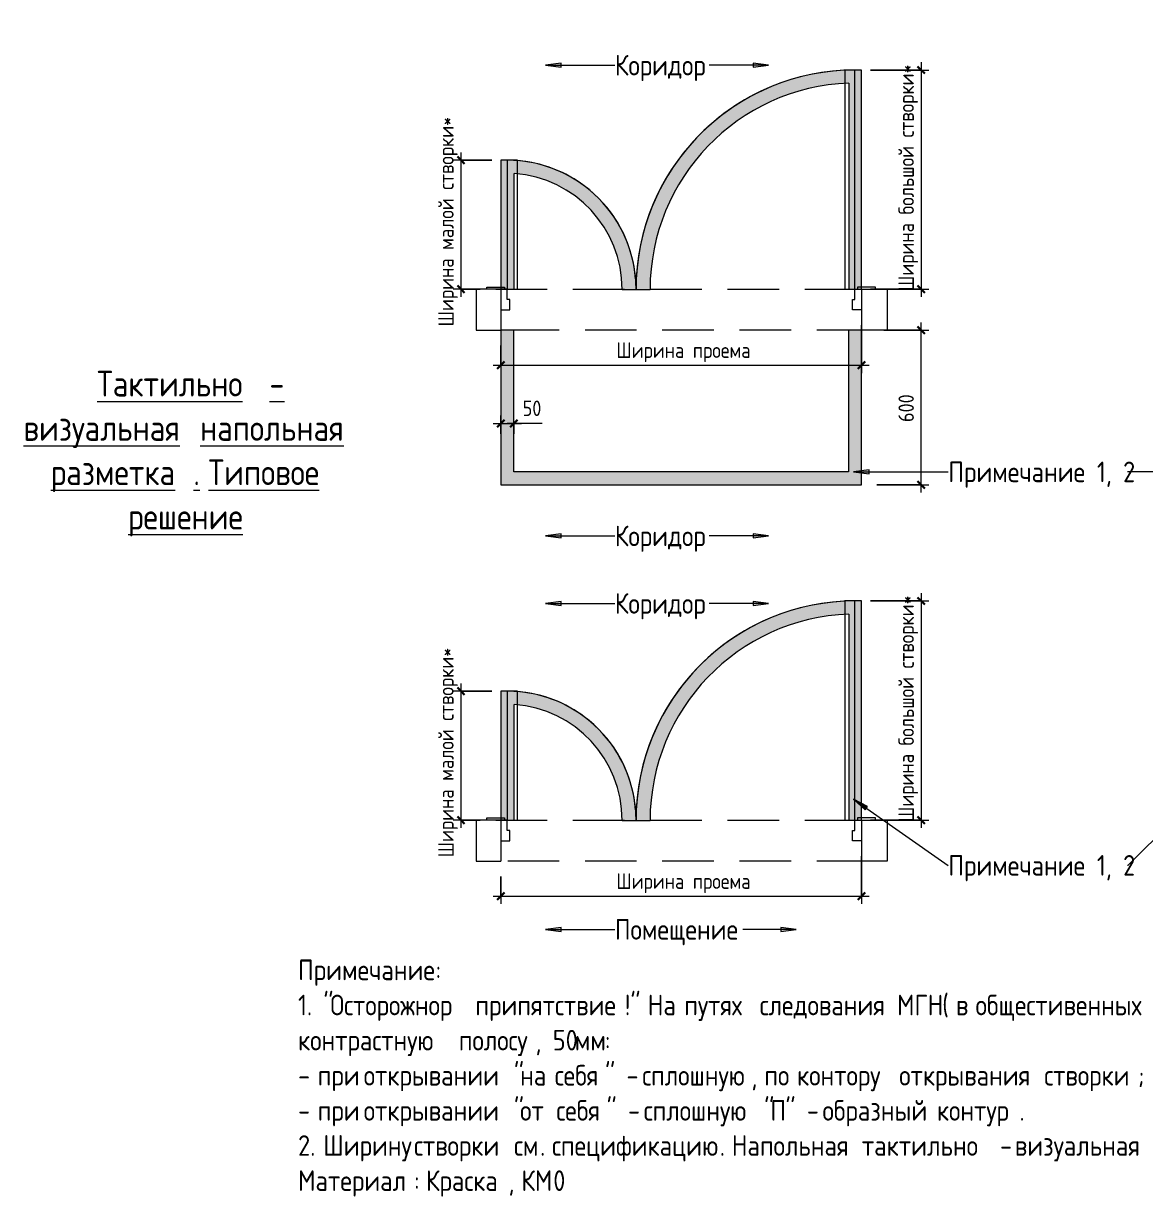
# Model space of a CAD drawing. Header units: millimetres. Extents: x -3238 to 193830, y -8553 to 29000.
# Drawn here: x 186739 to 191095, y 1056 to 5607 of the extents above; entities that cross this region are included whole.
import ezdxf

# ---------------------------------------------------------------- set-up
doc = ezdxf.new("R2010")
doc.units = ezdxf.units.MM
doc.linetypes.add('ADSK_Штрих_ш2 п1', pattern=[300, 200, -100])
for name, color, linetype, lineweight in [('A-ANNO-DIMS', 7, 'Continuous', 9), ('A-ANNO-DIMS-20', 7, 'Continuous', 9), ('A-DETL', 7, 'Continuous', 9), ('A-DETL-1', 7, 'ADSK_Штрих_ш2 п1', 9), ('G-ANNO-TEXT', 7, 'Continuous', 9)]:
    doc.layers.add(name, color=color, linetype=linetype, lineweight=lineweight)
doc.layers.add('A-DETL-GENF-9', color=7, linetype='Continuous', lineweight=9, true_color=0xf2dc97)
doc.styles.add('GOST Common_7', font='GOST_Common.ttf', dxfattribs={"width": 0.9, "height": 60})
doc.styles.add('GOST Common_8', font='GOST_Common.ttf', dxfattribs={"width": 0.9, "height": 80})
doc.styles.add('GOST Common_9', font='GOST_Common.ttf', dxfattribs={"width": 0.9, "height": 100})
doc.dimstyles.new('ADSK_Основной_3_0_окр_', dxfattribs={"dimscale": 304.8, "dimtxt": 60.3429, "dimasz": 0.092782, "dimexe": 0.098425, "dimexo": 0.19685, "dimgap": 0.032808, "dimtad": 1, "dimdec": 0, "dimrnd": 10, "dimdsep": 46, "dimtxsty": 'GOST Common_7', "dimblk1": 'OBLIQUE', "dimblk2": 'OBLIQUE', "dimsah": 1, "dimcen": 0.09, "dimdle": 0.098425, "dimazin": 0, "dimtfac": 1, "dimtdec": 4, "dimtix": 1, "dimtmove": 0, "dimatfit": 3, "dimfxl": 1, "dimtvp": 1, "dimtolj": 1, "dimtzin": 0, "dimlwd": 9, "dimlwe": 9, "dimarcsym": 2})
doc.dimstyles.new('ADSK_Основной_3_0_окр__1', dxfattribs={"dimscale": 304.8, "dimtxt": 60.3429, "dimasz": 0.092782, "dimexe": 0.098425, "dimexo": 0.19685, "dimgap": 0.032808, "dimtad": 1, "dimdec": 0, "dimrnd": 10, "dimdsep": 46, "dimtxsty": 'GOST Common_7', "dimblk1": 'OBLIQUE', "dimblk2": 'OBLIQUE', "dimsah": 1, "dimcen": 0.09, "dimdle": 0.098425, "dimazin": 0, "dimtfac": 1, "dimtdec": 4, "dimtix": 1, "dimtmove": 1, "dimatfit": 3, "dimfxl": 1, "dimtvp": 1, "dimtolj": 1, "dimtzin": 0, "dimlwd": 9, "dimlwe": 9, "dimarcsym": 2})

# ---------------------------------------------------------------- blocks, each defined once
blk = doc.blocks.new('DIMBLOCK62-_Тактильно визуальная напольная разметка')
at = {"layer": 'A-ANNO-DIMS-20'}
for p, q in [((188437.8, 4546.6), (188437.8, 5106.6)), ((188557.2, 5076.6), (188407.8, 5076.6)), ((188437.8, 5076.6), (188557.2, 5076.6)), ((188512.4, 4576.6), (188407.8, 4576.6)), ((188437.8, 4576.6), (188512.4, 4576.6))]:
    blk.add_line(p, q, dxfattribs=at)
at = {"layer": 'A-ANNO-DIMS-20', "lineweight": 30}
for p, q in [((188437.8, 5076.6), (188423.6, 5090.7)), ((188437.8, 5076.6), (188451.9, 5062.4)), ((188437.8, 4576.6), (188423.6, 4590.7)), ((188437.8, 4576.6), (188451.9, 4562.4))]:
    blk.add_line(p, q, dxfattribs=at)
at = {"layer": 'A-ANNO-DIMS-20', "color": 0, "insert": (188349.4, 4431.8), "char_height": 60, "width": 947.486, "attachment_point": 1, "rotation": 90, "line_spacing_factor": 1.022761, "style": 'GOST Common_7'}
blk.add_mtext('Ширина малой створки*', dxfattribs=at)
blk = doc.blocks.new('_Oblique')
at = {"color": 0, "linetype": 'ByBlock', "lineweight": -2}
blk.add_line((-0.5, -0.5), (0.5, 0.5), dxfattribs=at)
blk = doc.blocks.new('DIMBLOCK63-_Тактильно визуальная напольная разметка')
at = {"layer": 'A-ANNO-DIMS-20'}
for p, q in [((190027.2, 5426.6), (190254.3, 5426.6)), ((190224.3, 5426.6), (190027.2, 5426.6)), ((190224.3, 5456.6), (190224.3, 4546.6)), ((190027.2, 4576.6), (190254.3, 4576.6)), ((190224.3, 4576.6), (190027.2, 4576.6))]:
    blk.add_line(p, q, dxfattribs=at)
at = {"layer": 'A-ANNO-DIMS-20', "lineweight": 30}
for p, q in [((190224.3, 5426.6), (190210.2, 5440.7)), ((190224.3, 5426.6), (190238.5, 5412.5)), ((190224.3, 4576.6), (190210.2, 4590.7)), ((190224.3, 4576.6), (190238.5, 4562.4))]:
    blk.add_line(p, q, dxfattribs=at)
at = {"layer": 'A-ANNO-DIMS-20', "color": 0, "insert": (190135.9, 4569), "char_height": 60, "width": 1038.307, "attachment_point": 1, "rotation": 90, "line_spacing_factor": 1.022761, "style": 'GOST Common_7'}
blk.add_mtext('Ширина большой створки*', dxfattribs=at)
blk = doc.blocks.new('DIMBLOCK64-_Тактильно визуальная напольная разметка')
at = {"layer": 'A-ANNO-DIMS-20'}
for p, q in [((189992.2, 4436.6), (189992.2, 4251.1)), ((189992.2, 4281.1), (189992.2, 4436.6)), ((188592.2, 4357.5), (188592.2, 4251.1)), ((188592.2, 4281.1), (188592.2, 4357.5)), ((188562.2, 4281.1), (190022.2, 4281.1))]:
    blk.add_line(p, q, dxfattribs=at)
at = {"layer": 'A-ANNO-DIMS-20', "lineweight": 30}
for p, q in [((188592.2, 4281.1), (188578.1, 4267)), ((188592.2, 4281.1), (188606.4, 4295.3)), ((189992.2, 4281.1), (189978.1, 4267)), ((189992.2, 4281.1), (190006.4, 4295.3))]:
    blk.add_line(p, q, dxfattribs=at)
at = {"layer": 'A-ANNO-DIMS-20', "color": 0, "insert": (189040.6, 4369.5), "char_height": 60, "width": 603.838, "attachment_point": 1, "line_spacing_factor": 1.022761, "style": 'GOST Common_7'}
blk.add_mtext('Ширина проема', dxfattribs=at)
blk = doc.blocks.new('DIMBLOCK65-_Тактильно визуальная напольная разметка')
at = {"layer": 'A-ANNO-DIMS-20'}
for p, q in [((188562.2, 4055.7), (188672.2, 4055.7)), ((188592.2, 4015.6), (188592.2, 4085.7)), ((188592.2, 4055.7), (188592.2, 4015.6)), ((188666.9, 4055.7), (188617.2, 4055.7)), ((188642.2, 4015.6), (188642.2, 4085.7)), ((188642.2, 4055.7), (188642.2, 4015.6)), ((188752.5, 4055.7), (188666.9, 4055.7))]:
    blk.add_line(p, q, dxfattribs=at)
at = {"layer": 'A-ANNO-DIMS-20', "lineweight": 30}
for p, q in [((188592.2, 4055.7), (188578.1, 4041.5)), ((188592.2, 4055.7), (188606.4, 4069.8)), ((188642.2, 4055.7), (188628.1, 4041.5)), ((188642.2, 4055.7), (188656.4, 4069.8))]:
    blk.add_line(p, q, dxfattribs=at)
at = {"layer": 'A-ANNO-DIMS-20', "color": 0, "insert": (188676.9, 4144.1), "char_height": 60, "width": 90.821, "attachment_point": 1, "line_spacing_factor": 1.022761, "style": 'GOST Common_7'}
blk.add_mtext('50', dxfattribs=at)
blk = doc.blocks.new('DIMBLOCK66-_Тактильно визуальная напольная разметка')
at = {"layer": 'A-ANNO-DIMS-20'}
for p, q in [((190079.2, 4417.5), (190254.3, 4417.5)), ((190224.3, 4417.5), (190079.2, 4417.5)), ((190224.3, 3787.5), (190224.3, 4447.5)), ((190052.2, 3817.5), (190254.3, 3817.5)), ((190224.3, 3817.5), (190052.2, 3817.5))]:
    blk.add_line(p, q, dxfattribs=at)
at = {"layer": 'A-ANNO-DIMS-20', "lineweight": 30}
for p, q in [((190224.3, 4417.5), (190210.2, 4431.6)), ((190224.3, 4417.5), (190238.5, 4403.3)), ((190224.3, 3817.5), (190210.2, 3831.6)), ((190224.3, 3817.5), (190238.5, 3803.3))]:
    blk.add_line(p, q, dxfattribs=at)
at = {"layer": 'A-ANNO-DIMS-20', "color": 0, "insert": (190135.9, 4060.7), "char_height": 60, "width": 136.232, "attachment_point": 1, "rotation": 90, "line_spacing_factor": 1.022761, "style": 'GOST Common_7'}
blk.add_mtext('600', dxfattribs=at)
blk = doc.blocks.new('DIMBLOCK71-_Тактильно визуальная напольная разметка')
at = {"layer": 'A-ANNO-DIMS-20'}
for p, q in [((188557.2, 3016.6), (188407.8, 3016.6)), ((188437.8, 2486.6), (188437.8, 3046.6)), ((188437.8, 3016.6), (188557.2, 3016.6)), ((188512.4, 2516.6), (188407.8, 2516.6)), ((188437.8, 2516.6), (188512.4, 2516.6))]:
    blk.add_line(p, q, dxfattribs=at)
at = {"layer": 'A-ANNO-DIMS-20', "lineweight": 30}
for p, q in [((188437.8, 3016.6), (188423.6, 3030.7)), ((188437.8, 3016.6), (188451.9, 3002.4)), ((188437.8, 2516.6), (188423.6, 2530.7)), ((188437.8, 2516.6), (188451.9, 2502.4))]:
    blk.add_line(p, q, dxfattribs=at)
at = {"layer": 'A-ANNO-DIMS-20', "color": 0, "insert": (188349.4, 2371.8), "char_height": 60, "width": 947.486, "attachment_point": 1, "rotation": 90, "line_spacing_factor": 1.022761, "style": 'GOST Common_7'}
blk.add_mtext('Ширина малой створки*', dxfattribs=at)
blk = doc.blocks.new('DIMBLOCK72-_Тактильно визуальная напольная разметка')
at = {"layer": 'A-ANNO-DIMS-20', "lineweight": 30}
for p, q in [((190224.3, 3366.6), (190210.2, 3380.7)), ((190224.3, 3366.6), (190238.5, 3352.5)), ((190224.3, 2516.6), (190210.2, 2530.7)), ((190224.3, 2516.6), (190238.5, 2502.4))]:
    blk.add_line(p, q, dxfattribs=at)
at = {"layer": 'A-ANNO-DIMS-20'}
for p, q in [((190224.3, 3396.6), (190224.3, 2486.6)), ((190027.2, 3366.6), (190254.3, 3366.6)), ((190224.3, 3366.6), (190027.2, 3366.6)), ((190027.2, 2516.6), (190254.3, 2516.6)), ((190224.3, 2516.6), (190027.2, 2516.6))]:
    blk.add_line(p, q, dxfattribs=at)
at = {"layer": 'A-ANNO-DIMS-20', "color": 0, "insert": (190135.9, 2509), "char_height": 60, "width": 1038.307, "attachment_point": 1, "rotation": 90, "line_spacing_factor": 1.022761, "style": 'GOST Common_7'}
blk.add_mtext('Ширина большой створки*', dxfattribs=at)
blk = doc.blocks.new('DIMBLOCK73-_Тактильно визуальная напольная разметка')
at = {"layer": 'A-ANNO-DIMS-20'}
for p, q in [((189992.2, 2376.6), (189992.2, 2191.1)), ((189992.2, 2221.1), (189992.2, 2376.6)), ((188592.2, 2297.5), (188592.2, 2191.1)), ((188592.2, 2221.1), (188592.2, 2297.5)), ((188562.2, 2221.1), (190022.2, 2221.1))]:
    blk.add_line(p, q, dxfattribs=at)
at = {"layer": 'A-ANNO-DIMS-20', "lineweight": 30}
for p, q in [((188592.2, 2221.1), (188606.4, 2235.3)), ((189992.2, 2221.1), (190006.4, 2235.3)), ((188592.2, 2221.1), (188578.1, 2207)), ((189992.2, 2221.1), (189978.1, 2207))]:
    blk.add_line(p, q, dxfattribs=at)
at = {"layer": 'A-ANNO-DIMS-20', "color": 0, "insert": (189040.6, 2309.5), "char_height": 60, "width": 603.838, "attachment_point": 1, "line_spacing_factor": 1.022761, "style": 'GOST Common_7'}
blk.add_mtext('Ширина проема', dxfattribs=at)

msp = doc.modelspace()

# ---------------------------------------------------------------- hatches: boundary and pattern name
at = {"layer": 'A-DETL-GENF-9'}
for points in [[(189171.7, 4575.1), (189173.1, 4622.4), (189177.3, 4669.4), (189184.2, 4716.2), (189193.9, 4762.4), (189206.3, 4808), (189221.4, 4852.8), (189239, 4896.6), (189259.3, 4939.3), (189282, 4980.8), (189307.1, 5020.8), (189334.5, 5059.3), (189364.1, 5096), (189395.9, 5131), (189429.7, 5164.1), (189465.3, 5195.1), (189502.8, 5223.9), (189541.8, 5250.5), (189582.4, 5274.8), (189624.3, 5296.6), (189667.4, 5315.9), (189711.6, 5332.6), (189756.7, 5346.7), (189802.6, 5358.1), (189849, 5366.8), (189895.8, 5372.7), (189943, 5375.8), (189943, 4576.6), (189992.2, 4576.6), (189992.2, 5426.6), (189967.2, 5426.6), (189917.4, 5425.1), (189867.8, 5420.8), (189818.5, 5413.5), (189769.8, 5403.3), (189721.7, 5390.4), (189674.5, 5374.6), (189628.2, 5356.1), (189583.2, 5334.9), (189539.4, 5311.1), (189497.1, 5284.8), (189456.4, 5256), (189417.5, 5224.9), (189380.5, 5191.6), (189345.5, 5156.2), (189312.6, 5118.8), (189282, 5079.5), (189253.7, 5038.5), (189227.9, 4995.9), (189204.6, 4951.9), (189183.9, 4906.6), (189165.9, 4860.1), (189150.7, 4812.7), (189138.3, 4764.5), (189128.7, 4715.6), (189122, 4666.3), (189118.2, 4616.6), (189115.6, 4616.6), (189111.2, 4653.7), (189104.2, 4690.2), (189094.3, 4726.1), (189081.9, 4761.2), (189066.8, 4795.3), (189049.3, 4828.2), (189029.2, 4859.9), (189007.1, 4889.6), (188982.8, 4917.7), (188956.3, 4944), (188928, 4968.2), (188898, 4990.3), (188866.4, 5010.1), (188833.4, 5027.4), (188799.3, 5042.3), (188764.1, 5054.5), (188728.1, 5064.1), (188691.5, 5071), (188654.6, 5075.2), (188617.2, 5076.6), (188592.2, 5076.6), (188592.2, 4576.6), (188644.1, 4576.6), (188644.1, 5025.3), (188681.6, 5021), (188718.3, 5013.8), (188754.5, 5003.4), (188789.6, 4990.1), (188823.6, 4973.9), (188856, 4954.9), (188886.8, 4933.3), (188915.7, 4909.2), (188942.4, 4882.8), (188966.9, 4854.2), (188988.9, 4823.7), (189008.3, 4791.5), (189024.9, 4757.8), (189038.7, 4722.8), (189049.5, 4686.8), (189057.3, 4650), (189062, 4612.8), (189063.6, 4575.1)], [(189992.2, 3817.5), (189992.2, 4417.5), (189942.2, 4417.5), (189942.2, 3867.5), (188642.2, 3867.5), (188642.2, 4417.5), (188592.2, 4417.5), (188592.2, 3817.5), (189029.2, 3817.5)], [(189171.7, 2515.1), (189173.1, 2562.4), (189177.3, 2609.4), (189184.2, 2656.2), (189193.9, 2702.4), (189206.3, 2748), (189221.4, 2792.8), (189239, 2836.6), (189259.3, 2879.3), (189282, 2920.8), (189307.1, 2960.8), (189334.5, 2999.3), (189364.1, 3036), (189395.9, 3071), (189429.7, 3104.1), (189465.3, 3135.1), (189502.8, 3163.9), (189541.8, 3190.5), (189582.4, 3214.8), (189624.3, 3236.6), (189667.4, 3255.9), (189711.6, 3272.6), (189756.7, 3286.7), (189802.6, 3298.1), (189849, 3306.8), (189895.8, 3312.7), (189943, 3315.8), (189943, 2516.6), (189992.2, 2516.6), (189992.2, 3366.6), (189967.2, 3366.6), (189917.4, 3365.1), (189867.8, 3360.8), (189818.5, 3353.5), (189769.8, 3343.3), (189721.7, 3330.4), (189674.5, 3314.6), (189628.2, 3296.1), (189583.2, 3274.9), (189539.4, 3251.1), (189497.1, 3224.8), (189456.4, 3196), (189417.5, 3164.9), (189380.5, 3131.6), (189345.5, 3096.2), (189312.6, 3058.8), (189282, 3019.5), (189253.7, 2978.5), (189227.9, 2935.9), (189204.6, 2891.9), (189183.9, 2846.6), (189165.9, 2800.1), (189150.7, 2752.7), (189138.3, 2704.5), (189128.2, 2652.1), (189122, 2606.3), (189118.2, 2556.6), (189115.6, 2556.6), (189111.2, 2593.7), (189104.2, 2630.2), (189094.3, 2666.1), (189081.9, 2701.2), (189066.8, 2735.3), (189049.3, 2768.2), (189029.2, 2799.9), (189007.1, 2829.6), (188982.8, 2857.7), (188956.3, 2884), (188928, 2908.2), (188898, 2930.3), (188866.4, 2950.1), (188833.4, 2967.4), (188799.3, 2982.3), (188764.1, 2994.5), (188728.1, 3004.1), (188691.5, 3011), (188654.6, 3015.2), (188617.2, 3016.6), (188592.2, 3016.6), (188592.2, 2516.6), (188644.1, 2516.6), (188644.1, 2965.3), (188681.6, 2961), (188718.3, 2953.8), (188754.5, 2943.4), (188789.6, 2930.1), (188823.6, 2913.9), (188856, 2894.9), (188886.8, 2873.3), (188915.7, 2849.2), (188942.4, 2822.8), (188966.9, 2794.2), (188988.9, 2763.7), (189008.3, 2731.5), (189024.9, 2697.8), (189038.7, 2662.8), (189049.5, 2626.8), (189057.3, 2590), (189062, 2552.8), (189063.6, 2515.1)]]:
    msp.add_hatch(color=256, dxfattribs=at).paths.add_polyline_path(points)
at = {"layer": 'G-ANNO-TEXT'}
for points in [[(188766.2, 5445.4), (188826.2, 5437.5), (188826.2, 5453.3)], [(189631.6, 5445.4), (189571.6, 5453.3), (189571.6, 5437.5)], [(189961.8, 3867.5), (190021.8, 3859.6), (190021.8, 3875.4)], [(188766.2, 3619.1), (188826.2, 3611.2), (188826.2, 3627)], [(189631.6, 3619.1), (189571.6, 3627), (189571.6, 3611.2)], [(188766.2, 3357.1), (188826.2, 3349.2), (188826.2, 3365)], [(189631.6, 3357.1), (189571.6, 3365), (189571.6, 3349.2)], [(189961.8, 2597.1), (190006.5, 2556.3), (190015.5, 2569.3)], [(188766.2, 2092.4), (188826.2, 2084.5), (188826.2, 2100.3)], [(189739.3, 2092.4), (189679.3, 2100.3), (189679.3, 2084.5)]]:
    msp.add_hatch(color=256, dxfattribs=at).paths.add_polyline_path(points)

# ---------------------------------------------------------------- linework, layer by layer
at = {"layer": 'A-DETL'}
for p, q in [((189927.2, 5426.6), (189927.2, 4576.6)), ((189967.2, 5426.6), (189927.2, 5426.6)), ((189992.2, 5426.6), (189967.2, 5426.6)), ((189967.2, 4576.6), (189967.2, 5426.6)), ((189992.2, 4576.6), (189992.2, 5426.6)), ((189943, 5375.8), (189943, 4576.6)), ((188592.2, 5076.6), (188592.2, 4576.6)), ((188617.2, 5076.6), (188592.2, 5076.6)), ((188657.2, 5076.6), (188617.2, 5076.6)), ((188617.2, 5076.6), (188617.2, 4576.6)), ((188657.2, 4576.6), (188657.2, 5076.6)), ((188644.1, 4576.6), (188644.1, 5025.3)), ((189118.2, 4616.6), (189115.6, 4616.6)), ((188592.2, 4576.6), (188497.2, 4576.6)), ((188497.2, 4576.6), (188497.2, 4417.5)), ((188537.5, 4584.6), (188607.2, 4584.6)), ((188537.5, 4576.6), (188537.5, 4584.6)), ((188607.2, 4576.6), (188537.5, 4576.6)), ((188592.2, 4576.6), (188644.1, 4576.6)), ((188592.2, 4576.6), (188592.2, 4496.6)), ((188617.2, 4576.6), (188592.2, 4576.6)), ((188592.2, 4576.6), (188592.2, 4417.5)), ((188607.2, 4584.6), (188607.2, 4576.6)), ((188617.2, 4536.6), (188617.2, 4576.6)), ((188617.2, 4576.6), (188657.2, 4576.6)), ((189063.6, 4575.1), (189171.7, 4575.1)), ((189927.2, 4576.6), (189967.2, 4576.6)), ((189943, 4576.6), (189992.2, 4576.6)), ((189967.2, 4536.6), (189967.2, 4576.6)), ((189967.2, 4576.6), (189992.2, 4576.6)), ((190046.9, 4584.6), (189977.2, 4584.6)), ((189977.2, 4584.6), (189977.2, 4576.6)), ((189977.2, 4576.6), (190046.9, 4576.6)), ((189992.2, 4576.6), (189992.2, 4496.6)), ((189992.2, 4576.6), (190092.2, 4576.6)), ((189992.2, 4576.6), (189992.2, 4417.5)), ((190046.9, 4576.6), (190046.9, 4584.6)), ((190092.2, 4576.6), (190092.2, 4417.5)), ((188627.2, 4536.6), (188617.2, 4536.6)), ((188627.2, 4496.6), (188627.2, 4536.6)), ((189957.2, 4496.6), (189957.2, 4536.6)), ((189957.2, 4536.6), (189967.2, 4536.6)), ((188592.2, 4496.6), (188627.2, 4496.6)), ((189992.2, 4496.6), (189957.2, 4496.6)), ((188497.2, 4417.5), (188592.2, 4417.5)), ((188642.2, 4417.5), (188592.2, 4417.5)), ((188592.2, 4417.5), (188592.2, 3817.5)), ((188642.2, 3867.5), (188642.2, 4417.5)), ((189992.2, 4417.5), (189942.2, 4417.5)), ((189942.2, 4417.5), (189942.2, 3867.5)), ((189992.2, 3817.5), (189992.2, 4417.5)), ((190092.2, 4417.5), (189992.2, 4417.5)), ((189942.2, 3867.5), (188642.2, 3867.5)), ((188592.2, 3817.5), (189992.2, 3817.5)), ((189927.2, 3366.6), (189927.2, 2516.6)), ((189967.2, 3366.6), (189927.2, 3366.6)), ((189992.2, 3366.6), (189967.2, 3366.6)), ((189967.2, 2516.6), (189967.2, 3366.6)), ((189992.2, 2516.6), (189992.2, 3366.6)), ((189943, 3315.8), (189943, 2516.6)), ((188592.2, 3016.6), (188592.2, 2516.6)), ((188617.2, 3016.6), (188592.2, 3016.6)), ((188657.2, 3016.6), (188617.2, 3016.6)), ((188617.2, 3016.6), (188617.2, 2516.6)), ((188657.2, 2516.6), (188657.2, 3016.6)), ((188644.1, 2516.6), (188644.1, 2965.3)), ((189118.2, 2556.6), (189115.6, 2556.6)), ((188592.2, 2516.6), (188497.2, 2516.6)), ((188497.2, 2516.6), (188497.2, 2357.5)), ((188537.5, 2524.6), (188607.2, 2524.6)), ((188537.5, 2516.6), (188537.5, 2524.6)), ((188607.2, 2516.6), (188537.5, 2516.6)), ((188592.2, 2516.6), (188644.1, 2516.6)), ((188592.2, 2516.6), (188592.2, 2436.6)), ((188617.2, 2516.6), (188592.2, 2516.6)), ((188592.2, 2516.6), (188592.2, 2357.5)), ((188607.2, 2524.6), (188607.2, 2516.6)), ((188617.2, 2476.6), (188617.2, 2516.6)), ((188617.2, 2516.6), (188657.2, 2516.6)), ((189063.6, 2515.1), (189171.7, 2515.1)), ((189927.2, 2516.6), (189967.2, 2516.6)), ((189943, 2516.6), (189992.2, 2516.6)), ((189967.2, 2476.6), (189967.2, 2516.6)), ((189967.2, 2516.6), (189992.2, 2516.6)), ((190046.9, 2524.6), (189977.2, 2524.6)), ((189977.2, 2524.6), (189977.2, 2516.6)), ((189977.2, 2516.6), (190046.9, 2516.6)), ((189992.2, 2516.6), (189992.2, 2436.6)), ((189992.2, 2516.6), (190092.2, 2516.6)), ((189992.2, 2516.6), (189992.2, 2357.5)), ((190046.9, 2516.6), (190046.9, 2524.6)), ((190092.2, 2516.6), (190092.2, 2357.5)), ((188627.2, 2476.6), (188617.2, 2476.6)), ((188627.2, 2436.6), (188627.2, 2476.6)), ((189957.2, 2436.6), (189957.2, 2476.6)), ((189957.2, 2476.6), (189967.2, 2476.6)), ((188592.2, 2436.6), (188627.2, 2436.6)), ((189992.2, 2436.6), (189957.2, 2436.6)), ((188497.2, 2357.5), (188592.2, 2357.5)), ((190092.2, 2357.5), (189992.2, 2357.5))]:
    msp.add_line(p, q, dxfattribs=at)
for centre, radius, start, end in [((189967.2, 4576.6), 850, 90, 180), ((189967.2, 4576.6), 850, 90, 177.3027), ((189973, 4575.1), 801.3, 92.1427, 180), ((188617.2, 4576.6), 500, 4.5886, 90), ((188617.2, 4576.6), 500, 360, 90), ((188612.3, 4575.1), 451.2, 0, 85.9666), ((189967.2, 2516.6), 850, 90, 180), ((189967.2, 2516.6), 850, 90, 177.3027), ((189973, 2515.1), 801.3, 92.1427, 180), ((188617.2, 2516.6), 500, 4.5886, 90), ((188617.2, 2516.6), 500, 360, 90), ((188612.3, 2515.1), 451.2, 0, 85.9666)]:
    msp.add_arc(centre, radius, start, end, dxfattribs=at)
at = {"layer": 'A-DETL-1'}
for p, q in [((188572.4, 4576.6), (190046.9, 4576.6)), ((190019.2, 4417.5), (188561.2, 4417.5)), ((188572.4, 2516.6), (190046.9, 2516.6)), ((190019.2, 2357.5), (188561.2, 2357.5))]:
    msp.add_line(p, q, dxfattribs=at)
at = {"layer": 'G-ANNO-TEXT'}
for p, q in [((188826.2, 5453.3), (188766.2, 5445.4)), ((188766.2, 5445.4), (188826.2, 5437.5)), ((188766.2, 5445.4), (189035.1, 5445.4)), ((188826.2, 5437.5), (188826.2, 5453.3)), ((189401.8, 5445.4), (189400.7, 5445.4)), ((189631.6, 5445.4), (189401.8, 5445.4)), ((189631.6, 5445.4), (189571.6, 5453.3)), ((189571.6, 5453.3), (189571.6, 5437.5)), ((189571.6, 5437.5), (189631.6, 5445.4)), ((190021.8, 3875.4), (189961.8, 3867.5)), ((190021.8, 3859.6), (190021.8, 3875.4)), ((189961.8, 3867.5), (190021.8, 3859.6)), ((189961.8, 3867.5), (190329.4, 3867.5)), ((191026, 3867.5), (191024.7, 3867.5)), ((191336.1, 3867.5), (191026, 3867.5)), ((188826.2, 3627), (188766.2, 3619.1)), ((188766.2, 3619.1), (188826.2, 3611.2)), ((188766.2, 3619.1), (189035.1, 3619.1)), ((188826.2, 3611.2), (188826.2, 3627)), ((189401.8, 3619.1), (189400.7, 3619.1)), ((189631.6, 3619.1), (189401.8, 3619.1)), ((189631.6, 3619.1), (189571.6, 3627)), ((189571.6, 3627), (189571.6, 3611.2)), ((189571.6, 3611.2), (189631.6, 3619.1)), ((188826.2, 3365), (188766.2, 3357.1)), ((188766.2, 3357.1), (188826.2, 3349.2)), ((188766.2, 3357.1), (189035.1, 3357.1)), ((188826.2, 3349.2), (188826.2, 3365)), ((189401.8, 3357.1), (189400.7, 3357.1)), ((189631.6, 3357.1), (189401.8, 3357.1)), ((189631.6, 3357.1), (189571.6, 3365)), ((189571.6, 3365), (189571.6, 3349.2)), ((189571.6, 3349.2), (189631.6, 3357.1)), ((191336.1, 2647), (191026, 2340.8)), ((189961.8, 2597.1), (190006.5, 2556.3)), ((190015.5, 2569.3), (189961.8, 2597.1)), ((189961.8, 2597.1), (190329.4, 2340.8)), ((190006.5, 2556.3), (190015.5, 2569.3)), ((191026, 2340.8), (191024.7, 2340.8)), ((188826.2, 2100.3), (188766.2, 2092.4)), ((188826.2, 2084.5), (188826.2, 2100.3)), ((189739.3, 2092.4), (189679.3, 2100.3)), ((189679.3, 2100.3), (189679.3, 2084.5)), ((188766.2, 2092.4), (188826.2, 2084.5)), ((188766.2, 2092.4), (189035.1, 2092.4)), ((189532.8, 2092.4), (189531.6, 2092.4)), ((189739.3, 2092.4), (189532.8, 2092.4)), ((189679.3, 2084.5), (189739.3, 2092.4))]:
    msp.add_line(p, q, dxfattribs=at)

# ---------------------------------------------------------------- texts
at = {"layer": 'G-ANNO-TEXT', "attachment_point": 1}
for s, insert, char_height, width, style in [('Коридор', (189035.1, 5485.4), 80, 443.013, 'GOST Common_8'), ('\\LТактильно', (187024.9, 4259.9), 100, 744.607, 'GOST Common_9'), ('\\L - ', (187639.2, 4259.9), 100, 152.962, 'GOST Common_9'), ('\\Lвизуальная', (186739.1, 4087.9), 100, 793.671, 'GOST Common_9'), ('\\L\\fGOST Common|b0|i0|c204|p34|;\\W.9;\\L ', (187394, 4087.9), 100, 37.519, 'GOST Common_9'), ('\\Lнапольная', (187424.9, 4087.9), 100, 721.519, 'GOST Common_9'), ('\\L\\fGOST Common|b0|i0|c204|p34|;\\W.9;\\L ', (188020.2, 4087.9), 100, 37.519, 'GOST Common_9'), ('\\LТиповое', (187457.1, 3916), 100, 555.569, 'GOST Common_9'), ('\\L\\fGOST Common|b0|i0|c204|p34|;\\W.9;\\L ', (187915.4, 3916), 100, 37.519, 'GOST Common_9'), ('\\Lразметка', (186845.1, 3916), 100, 671.012, 'GOST Common_9'), ('Примечание', (190329.4, 3907.5), 80, 646.481, 'GOST Common_8'), (' 1, 2', (190862.8, 3907.5), 80, 196.253, 'GOST Common_8'), ('\\L. ', (187398.7, 3916), 100, 70.709, 'GOST Common_9'), ('\\Lрешение', (187145.1, 3744), 100, 568.557, 'GOST Common_9'), ('Коридор', (189035.1, 3659.1), 80, 443.013, 'GOST Common_8'), ('Коридор', (189035.1, 3397.1), 80, 443.013, 'GOST Common_8'), ('Примечание', (190329.4, 2380.8), 80, 646.481, 'GOST Common_8'), (' 1, 2', (190862.8, 2380.8), 80, 196.253, 'GOST Common_8'), ('Помещение', (189035.1, 2132.4), 80, 601.747, 'GOST Common_8'), ('Примечание', (187805.2, 1975.2), 80, 646.481, 'GOST Common_8'), ('\\fGOST Common|b0|i0|c204|p34|;\\W.9;:', (188338.6, 1975.2), 80, 25.975, 'GOST Common_8'), ('1. "', (187805.2, 1838.9), 80, 151.519, 'GOST Common_8'), ('Осторожнор', (187930.3, 1838.9), 80, 652.253, 'GOST Common_8'), ('\\fGOST Common|b0|i0|c204|p34|;\\W.9; ', (188468.4, 1838.9), 80, 30.304, 'GOST Common_8'), ('!" ', (189073.3, 1838.9), 80, 108.228, 'GOST Common_8'), ('На', (189162.6, 1838.9), 80, 141.418, 'GOST Common_8'), ('\\fGOST Common|b0|i0|c204|p34|;\\W.9; ', (189279.2, 1838.9), 80, 30.304, 'GOST Common_8'), ('\\fGOST Common|b0|i0|c204|p34|;\\W.9; ', (189572.1, 1838.9), 80, 30.304, 'GOST Common_8'), ('\\fGOST Common|b0|i0|c204|p34|;\\W.9; ', (190105.5, 1838.9), 80, 30.304, 'GOST Common_8'), ('МГН', (190130.5, 1838.9), 80, 212.127, 'GOST Common_8'), (' (', (190305.6, 1838.9), 80, 64.937, 'GOST Common_8'), ('\\fGOST Common|b0|i0|c204|p34|;\\W.9; ', (190410.3, 1838.9), 80, 30.304, 'GOST Common_8'), ('общестивенных', (190435.3, 1838.9), 80, 847.063, 'GOST Common_8'), ('припятствие', (188493.4, 1838.9), 80, 702.759, 'GOST Common_8'), ('путях', (189304.2, 1838.9), 80, 324.683, 'GOST Common_8'), ('следования', (189597.1, 1838.9), 80, 616.177, 'GOST Common_8'), ('\\fGOST Common|b0|i0|c204|p34|;\\W.9;в', (190359.1, 1838.9), 80, 62.051, 'GOST Common_8'), ('\\fGOST Common|b0|i0|c204|p34|;\\W.9; ', (188404.1, 1702.6), 80, 30.304, 'GOST Common_8'), (', 50', (188726.8, 1702.6), 80, 184.709, 'GOST Common_8'), ('контрастную', (187805.2, 1702.6), 80, 725.848, 'GOST Common_8'), ('полосу', (188429.1, 1702.6), 80, 360.759, 'GOST Common_8'), ('мм', (188879.2, 1702.6), 80, 141.418, 'GOST Common_8'), ('\\fGOST Common|b0|i0|c204|p34|;\\W.9;:', (188995.9, 1702.6), 80, 25.975, 'GOST Common_8'), ('\\fGOST Common|b0|i0|c204|p34|;\\W.9; ', (188035, 1566.4), 80, 30.304, 'GOST Common_8'), (' "', (188599.4, 1566.4), 80, 82.253, 'GOST Common_8'), ('\\fGOST Common|b0|i0|c204|p34|;\\W.9; ', (188776.8, 1566.4), 80, 30.304, 'GOST Common_8'), ('себя', (188801.8, 1566.4), 80, 236.658, 'GOST Common_8'), ('" - ', (188997.1, 1566.4), 80, 174.608, 'GOST Common_8'), ('\\fGOST Common|b0|i0|c204|p34|;\\W.9; ', (189717.4, 1566.4), 80, 30.304, 'GOST Common_8'), ('\\fGOST Common|b0|i0|c204|p34|;\\W.9; ', (190113.9, 1566.4), 80, 30.304, 'GOST Common_8'), ('\\fGOST Common|b0|i0|c204|p34|;\\W.9; ', (190677, 1566.4), 80, 30.304, 'GOST Common_8'), ('- ', (187805.2, 1566.4), 80, 92.354, 'GOST Common_8'), ('при', (187881.4, 1566.4), 80, 186.152, 'GOST Common_8'), ('открывании', (188060, 1566.4), 80, 653.696, 'GOST Common_8'), ('на', (188667.3, 1566.4), 80, 132.759, 'GOST Common_8'), ('сплошную', (189141.1, 1566.4), 80, 513.721, 'GOST Common_8'), ('по', (189615, 1566.4), 80, 124.101, 'GOST Common_8'), ('контору', (189742.4, 1566.4), 80, 450.228, 'GOST Common_8'), ('открывания', (190138.9, 1566.4), 80, 652.253, 'GOST Common_8'), ('створки', (190702, 1566.4), 80, 440.126, 'GOST Common_8'), ('\\fGOST Common|b0|i0|c204|p34|;\\W.9;;', (191065.2, 1566.4), 80, 30.304, 'GOST Common_8'), (', ', (189565, 1566.4), 80, 60.608, 'GOST Common_8'), ('\\fGOST Common|b0|i0|c204|p34|;\\W.9; ', (188035, 1430.1), 80, 30.304, 'GOST Common_8'), (' "', (188599.4, 1430.1), 80, 82.253, 'GOST Common_8'), ('\\fGOST Common|b0|i0|c204|p34|;\\W.9; ', (188782.8, 1430.1), 80, 30.304, 'GOST Common_8'), ('себя', (188807.8, 1430.1), 80, 236.658, 'GOST Common_8'), ('" - ', (189003, 1430.1), 80, 174.608, 'GOST Common_8'), (' "', (189570.9, 1430.1), 80, 82.253, 'GOST Common_8'), ('\\fGOST Common|b0|i0|c204|p34|;\\W.9;П', (189638.8, 1430.1), 80, 70.709, 'GOST Common_8'), ('" - ', (189697.2, 1430.1), 80, 174.608, 'GOST Common_8'), ('образный', (189841.2, 1430.1), 80, 507.949, 'GOST Common_8'), ('\\fGOST Common|b0|i0|c204|p34|;\\W.9; ', (190260.3, 1430.1), 80, 30.304, 'GOST Common_8'), ('- ', (187805.2, 1430.1), 80, 92.354, 'GOST Common_8'), ('при', (187881.4, 1430.1), 80, 186.152, 'GOST Common_8'), ('открывании', (188060, 1430.1), 80, 653.696, 'GOST Common_8'), ('от', (188667.3, 1430.1), 80, 139.975, 'GOST Common_8'), ('сплошную', (189147.1, 1430.1), 80, 513.721, 'GOST Common_8'), ('контур', (190285.3, 1430.1), 80, 388.177, 'GOST Common_8'), ('\\fGOST Common|b0|i0|c204|p34|;\\W.9;.', (190605.6, 1430.1), 80, 25.975, 'GOST Common_8'), ('2. ', (187805.2, 1293.9), 80, 118.329, 'GOST Common_8'), ('Ширину', (187902.9, 1293.9), 80, 396.835, 'GOST Common_8'), ('\\fGOST Common|b0|i0|c204|p34|;\\W.9; ', (188230.3, 1293.9), 80, 30.304, 'GOST Common_8'), ('\\fGOST Common|b0|i0|c204|p34|;\\W.9; ', (188618.4, 1293.9), 80, 30.304, 'GOST Common_8'), ('спецификацию', (188791.1, 1293.9), 80, 789.342, 'GOST Common_8'), ('Напольная', (189488.8, 1293.9), 80, 581.544, 'GOST Common_8'), ('\\fGOST Common|b0|i0|c204|p34|;\\W.9; ', (189968.6, 1293.9), 80, 30.304, 'GOST Common_8'), ('визуальная', (190587.7, 1293.9), 80, 629.164, 'GOST Common_8'), ('створки', (188255.3, 1293.9), 80, 440.126, 'GOST Common_8'), ('см', (188643.4, 1293.9), 80, 122.658, 'GOST Common_8'), ('тактильно', (189993.6, 1293.9), 80, 597.418, 'GOST Common_8'), (' - ', (190486.5, 1293.9), 80, 122.658, 'GOST Common_8'), ('. ', (188744.7, 1293.9), 80, 56.278, 'GOST Common_8'), ('. ', (189442.4, 1293.9), 80, 56.278, 'GOST Common_8'), ('Материал', (187805.2, 1157.6), 80, 545.468, 'GOST Common_8'), ('Краска', (188301.7, 1157.6), 80, 388.177, 'GOST Common_8'), ('КМ', (188672, 1157.6), 80, 150.076, 'GOST Common_8'), ('\\fGOST Common|b0|i0|c204|p34|;\\W.9;0', (188795.8, 1157.6), 80, 62.051, 'GOST Common_8'), (': ', (188255.3, 1157.6), 80, 56.278, 'GOST Common_8'), (', ', (188622, 1157.6), 80, 60.608, 'GOST Common_8')]:
    msp.add_mtext(s, dxfattribs=dict(at, insert=insert, char_height=char_height, width=width, style=style))

# ---------------------------------------------------------------- dimensions: what is measured, and where the dimension line sits
at = {"layer": 'A-ANNO-DIMS'}
for base, p1, p2, text, override, picture, middle in [((190224.3, 4576.6), (189967.2, 5426.6), (189967.2, 4576.6), 'Ширина большой створки*', {"dimpost": '<>', "dimfxl": 850.009113}, 'DIMBLOCK63-_Тактильно визуальная напольная разметка', (190175.3, 5001.6)), ((188437.8, 5076.6), (188572.4, 4576.6), (188617.2, 5076.6), 'Ширина малой створки*', {"dimpost": '<>', "dimfxl": 502.008293}, 'DIMBLOCK62-_Тактильно визуальная напольная разметка', (188388.8, 4826.6)), ((190224.3, 2516.6), (189967.2, 3366.6), (189967.2, 2516.6), 'Ширина большой створки*', {"dimpost": '<>', "dimfxl": 850.009113}, 'DIMBLOCK72-_Тактильно визуальная напольная разметка', (190175.3, 2941.6)), ((188437.8, 3016.6), (188572.4, 2516.6), (188617.2, 3016.6), 'Ширина малой створки*', {"dimpost": '<>', "dimfxl": 502.008293}, 'DIMBLOCK71-_Тактильно визуальная напольная разметка', (188388.8, 2766.6))]:
    dim = msp.add_linear_dim(base=base, p1=p1, p2=p2, angle=90, text=text, dimstyle='ADSK_Основной_3_0_окр_', override=override, dxfattribs=at)
    dim.commit()
    dim.dimension.update_dxf_attribs({"geometry": picture, "text_midpoint": middle})
for base, p1, p2, picture, middle in [((189992.2, 4281.1), (188592.2, 4417.5), (189992.2, 4496.6), 'DIMBLOCK64-_Тактильно визуальная напольная разметка', (189292.2, 4330.1)), ((189992.2, 2221.1), (188592.2, 2357.5), (189992.2, 2436.6), 'DIMBLOCK73-_Тактильно визуальная напольная разметка', (189292.2, 2270.1))]:
    dim = msp.add_linear_dim(base=base, p1=p1, p2=p2, text='Ширина проема', dimstyle='ADSK_Основной_3_0_окр_', override={"dimpost": '<>', "dimfxl": 1402.232988}, dxfattribs=at)
    dim.commit()
    dim.dimension.update_dxf_attribs({"geometry": picture, "text_midpoint": middle})
dim = msp.add_linear_dim(base=(190224.3, 4417.5), p1=(189992.2, 3817.5), p2=(190019.2, 4417.5), angle=90, dimstyle='ADSK_Основной_3_0_окр_', override={"dimpost": '<>', "dimfxl": 600.60729}, dxfattribs=at)
dim.commit()
dim.dimension.update_dxf_attribs({"geometry": 'DIMBLOCK66-_Тактильно визуальная напольная разметка', "text_midpoint": (190184.3, 4117.5)})
dim = msp.add_linear_dim(base=(188642.2, 4055.7), p1=(188592.2, 4075.6), p2=(188642.2, 4075.6), dimstyle='ADSK_Основной_3_0_окр__1', override={"dimpost": '<>', "dimfxl": 50}, dxfattribs=at)
dim.commit()
dim.dimension.update_dxf_attribs({"geometry": 'DIMBLOCK65-_Тактильно визуальная напольная разметка', "text_midpoint": (188722.3, 4104.1), "dimtype": 160})

doc.saveas('drawing.dxf')
